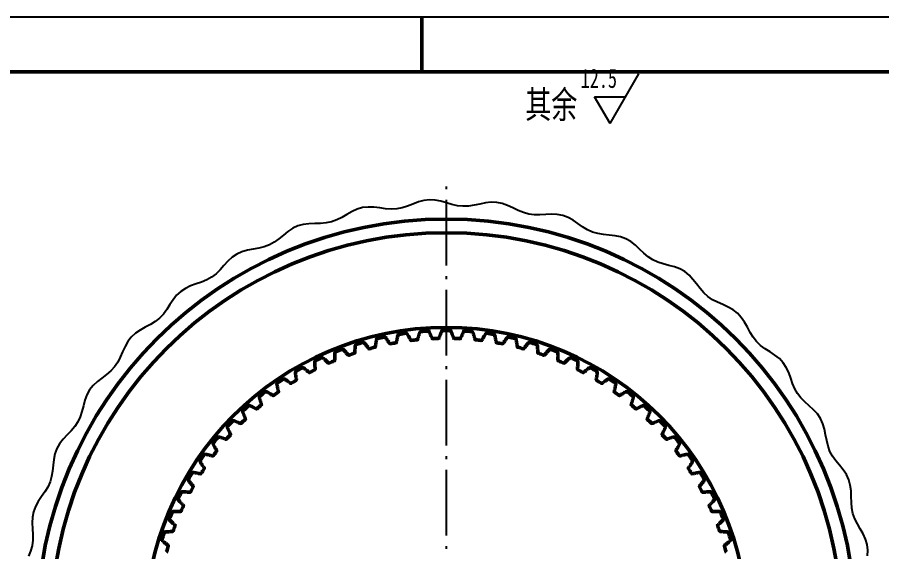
# Model space of a CAD drawing. Header units: millimetres. Extents: x 0 to 840, y 0 to 594.
# Drawn here: x 286.8 to 603.5, y 398 to 594 of the extents above; entities that cross this region are included whole.
import ezdxf
from ezdxf.enums import TextEntityAlignment as Align

# ---------------------------------------------------------------- set-up
doc = ezdxf.new("R2010")
doc.units = ezdxf.units.MM
doc.linetypes.add('GB_CENTER', pattern=[33, 24, -4, 1, -4])
for name, color, linetype, lineweight in [('中心线', 1, 'GB_CENTER', 25), ('图框', 7, 'Continuous', 50), ('图框细', 7, 'Continuous', 25), ('文字', 7, 'Continuous', 25), ('波浪线', 3, 'Continuous', 25), ('粗实线', 7, 'Continuous', 50), ('细实线', 3, 'Continuous', 25)]:
    doc.layers.add(name, color=color, linetype=linetype, lineweight=lineweight)
doc.styles.add('HZ', font='simfang.ttf', dxfattribs={"width": 0.7})

msp = doc.modelspace()

# ---------------------------------------------------------------- linework, layer by layer
at = {"layer": '中心线'}
msp.add_line((444, 206), (444, 534), dxfattribs=at)
at = {"layer": '图框'}
msp.add_line((435, 574), (435, 594), dxfattribs=at)
msp.add_lwpolyline([(50, 20), (820, 20), (820, 574), (50, 574)], close=True, dxfattribs=at)
at = {"layer": '图框细'}
msp.add_lwpolyline([(0, 0), (840, 0), (840, 594), (0, 594)], close=True, dxfattribs=at)
at = {"layer": '波浪线'}
msp.add_lwpolyline([(598.3381, 396.5201), (598.4096, 398.6181), (598.1794, 400.6682), (597.6075, 402.6503), (596.7386, 404.5612), (595.6897, 406.4175), (594.6185, 408.2522), (593.6806, 410.1068), (592.9881, 412.019), (592.5794, 414.0112), (592.4101, 416.0826), (592.3648, 418.2067), (592.2893, 420.3374), (592.0317, 422.4208), (591.4837, 424.4096), (590.6088, 426.2778), (589.4516, 428.0293), (588.1252, 429.6986), (586.7802, 431.3432), (585.5637, 433.0282), (584.5806, 434.8085), (583.8653, 436.7123), (583.374, 438.7317), (582.997, 440.8225), (582.5891, 442.9152), (582.0088, 444.9326), (581.1564, 446.8113), (580, 448.5196), (578.583, 450.0685), (577.0119, 451.5098), (575.4261, 452.9237), (573.961, 454.3977), (572.7115, 456.0023), (571.7072, 457.7707), (570.9061, 459.6884), (570.2067, 461.6945), (569.4763, 463.6976), (568.5876, 465.5994), (567.4518, 467.3216), (566.0424, 468.828), (564.4006, 470.1361), (562.6233, 471.3139), (560.8359, 472.4623), (559.1583, 473.689), (557.6731, 475.0784), (556.4046, 476.668), (555.3133, 478.4366), (554.3087, 480.3087), (553.274, 482.1729), (552.0987, 483.9122), (550.7075, 485.4355), (549.0798, 486.7029), (547.2536, 487.7381), (545.3139, 488.6233), (543.3688, 489.478), (541.52, 490.4271), (539.8357, 491.5671), (538.3341, 492.9386), (536.9796, 494.5148), (535.6945, 496.2067), (534.3809, 497.8861), (532.948, 499.4201), (531.3356, 500.707), (529.5297, 501.7042), (527.564, 502.441), (525.5098, 503.0119), (523.4549, 503.5518), (521.4804, 504.2), (519.6386, 505.0624), (517.9409, 506.1822), (516.3565, 507.5271), (514.8225, 508.997), (513.2624, 510.4503), (511.6071, 511.7413), (509.8133, 512.7601), (507.8736, 513.4625), (505.8169, 513.8827), (503.6986, 514.1252), (501.5846, 514.337), (499.533, 514.6683), (497.5789, 515.232), (495.727, 516.0725), (493.9517, 517.1529), (492.2067, 518.3648), (490.4384, 519.5561), (488.6016, 520.5723), (486.6704, 521.298), (484.6447, 521.6882), (482.5476, 521.7816), (480.4175, 521.6897), (478.2964, 521.5682), (476.2182, 521.5745), (474.2, 521.8256), (472.2394, 522.3659), (470.3169, 523.1554), (468.4038, 524.0794), (466.4709, 524.9794), (464.4977, 525.6957), (462.4769, 526.1104), (460.4151, 526.179), (458.3292, 525.9431), (456.2396, 525.5191), (454.1636, 525.0673), (452.11, 524.7484), (450.0774, 524.6807), (448.0564, 524.9077), (446.0341, 525.3867), (444, 526), (441.9502, 526.5866), (439.8892, 526.9854), (437.8284, 527.0788), (435.7812, 526.824), (433.7579, 526.2647), (431.7604, 525.5191), (429.7806, 524.7481), (427.8022, 524.1119), (425.8052, 523.727), (423.7736, 523.6351), (421.7012, 523.7918), (419.5962, 524.0794), (417.4799, 524.3381), (415.3819, 524.4096), (413.3318, 524.1794), (411.3497, 523.6075), (409.4388, 522.7386), (407.5825, 521.6897), (405.7478, 520.6185), (403.8932, 519.6806), (401.981, 518.9881), (399.9888, 518.5794), (397.9174, 518.4101), (395.7933, 518.3648), (393.6626, 518.2893), (391.5792, 518.0317), (389.5904, 517.4837), (387.7222, 516.6088), (385.9707, 515.4516), (384.3014, 514.1252), (382.6568, 512.7802), (380.9718, 511.5637), (379.1915, 510.5806), (377.2877, 509.8653), (375.2683, 509.374), (373.1775, 508.997), (371.0848, 508.5891), (369.0674, 508.0088), (367.1887, 507.1564), (365.4804, 506), (363.9315, 504.583), (362.4902, 503.0119), (361.0763, 501.4261), (359.6023, 499.961), (357.9977, 498.7115), (356.2293, 497.7072), (354.3116, 496.9061), (352.3055, 496.2067), (350.3024, 495.4763), (348.4006, 494.5876), (346.6784, 493.4518), (345.172, 492.0424), (343.8639, 490.4006), (342.6861, 488.6233), (341.5377, 486.8359), (340.311, 485.1583), (338.9216, 483.6731), (337.332, 482.4046), (335.5634, 481.3133), (333.6913, 480.3087), (331.8271, 479.274), (330.0878, 478.0987), (328.5645, 476.7075), (327.2971, 475.0798), (326.2619, 473.2536), (325.3767, 471.3139), (324.522, 469.3688), (323.5729, 467.52), (322.4329, 465.8357), (321.0614, 464.3341), (319.4852, 462.9796), (317.7933, 461.6945), (316.1139, 460.3809), (314.5799, 458.948), (313.293, 457.3356), (312.2958, 455.5297), (311.559, 453.564), (310.9881, 451.5098), (310.4482, 449.4549), (309.8, 447.4804), (308.9376, 445.6386), (307.8178, 443.9409), (306.4729, 442.3565), (305.003, 440.8225), (303.5497, 439.2624), (302.2587, 437.6071), (301.2399, 435.8133), (300.5375, 433.8736), (300.1173, 431.8169), (299.8748, 429.6986), (299.663, 427.5846), (299.3317, 425.533), (298.768, 423.5789), (297.9275, 421.727), (296.8471, 419.9517), (295.6352, 418.2067), (294.4439, 416.4384), (293.4277, 414.6016), (292.702, 412.6704), (292.3118, 410.6447), (292.2184, 408.5476), (292.3103, 406.4175), (292.4318, 404.2964), (292.4255, 402.2182), (292.1744, 400.2), (291.6341, 398.2394), (290.8446, 396.3169)], dxfattribs=at)
at = {"layer": '粗实线'}
msp.add_lwpolyline([(546.7244, 397.8691), (546.4725, 398.0793, 0.00487324), (545.9057, 400.0713), (546.0093, 400.3826), (546.2124, 400.536), (546.415, 400.6912), (546.6169, 400.848), (546.8183, 401.0065), (547.0191, 401.1666), (547.2193, 401.3284), (547.4189, 401.4918), (547.6179, 401.6569), (547.8164, 401.8235), (548.0142, 401.9917, 0.3000223), (548.1666, 402.5207, 0.00577452), (547.3877, 404.9178, 0.3000223), (546.9535, 405.2562), (546.6946, 405.276), (546.4361, 405.2941), (546.1781, 405.3107), (545.9205, 405.3255), (545.6635, 405.3388), (545.4069, 405.3503), (545.1508, 405.3602), (544.8953, 405.3684), (544.6402, 405.3748), (544.3857, 405.3795), (544.1189, 405.5705, 0.00487324), (543.4066, 407.5152), (543.4869, 407.8333), (543.6781, 408.0013), (543.8687, 408.1709), (544.0585, 408.3423), (544.2476, 408.5152), (544.436, 408.6897), (544.6237, 408.8659), (544.8107, 409.0436), (544.997, 409.2229), (545.1826, 409.4037), (545.3675, 409.586, 0.3000223), (545.4804, 410.1248, 0.00577452), (544.5266, 412.4579, 0.3000223), (544.0686, 412.7633), (543.8089, 412.7639), (543.5498, 412.7629), (543.2913, 412.7603), (543.0333, 412.7562), (542.776, 412.7504), (542.5193, 412.7429), (542.2632, 412.7339), (542.0077, 412.7231), (541.7529, 412.7107), (541.4987, 412.6966), (541.2186, 412.8674, 0.00487324), (540.3645, 414.7542), (540.4211, 415.0773), (540.5995, 415.259), (540.7769, 415.4423), (540.9536, 415.6271), (541.1294, 415.8136), (541.3044, 416.0015), (541.4786, 416.1911), (541.652, 416.3821), (541.8245, 416.5746), (541.9963, 416.7687), (542.1672, 416.9642, 0.3000223), (542.2399, 417.5098, 0.00577452), (541.1164, 419.7661, 0.3000223), (540.6372, 420.0369), (540.3781, 420.0183), (540.1198, 419.9982), (539.8622, 419.9765), (539.6052, 419.9533), (539.349, 419.9285), (539.0936, 419.9021), (538.8388, 419.8742), (538.5848, 419.8446), (538.3316, 419.8134), (538.0792, 419.7805), (537.7872, 419.9302, 0.00487324), (536.7962, 421.7487), (536.8287, 422.0752), (536.9932, 422.2695), (537.1566, 422.4654), (537.3192, 422.6628), (537.4807, 422.8617), (537.6414, 423.0621), (537.8011, 423.264), (537.9599, 423.4673), (538.1177, 423.672), (538.2747, 423.8782), (538.4307, 424.0858, 0.3000223), (538.4629, 424.6354, 0.00577452), (537.1759, 426.8025, 0.3000223), (536.6779, 427.0371), (536.421, 426.9995), (536.1648, 426.9603), (535.9095, 426.9197), (535.655, 426.8775), (535.4013, 426.8339), (535.1485, 426.7887), (534.8965, 426.742), (534.6454, 426.6938), (534.3952, 426.644), (534.1459, 426.5926), (533.8436, 426.7202, 0.00487324), (532.721, 428.4606), (532.7294, 428.7886), (532.879, 428.9946), (533.0275, 429.202), (533.175, 429.4108), (533.3215, 429.6211), (533.4669, 429.8328), (533.6112, 430.046), (533.7546, 430.2604), (533.8969, 430.4763), (534.0382, 430.6935), (534.1784, 430.9121, 0.3000223), (534.17, 431.4625, 0.00577452), (532.7264, 433.5286, 0.3000223), (532.2125, 433.7259), (531.959, 433.6693), (531.7065, 433.6114), (531.4548, 433.552), (531.2041, 433.4912), (530.9544, 433.4289), (530.7056, 433.3652), (530.4577, 433.3), (530.2109, 433.2334), (529.965, 433.1652), (529.7202, 433.0955), (529.4094, 433.2005, 0.00487324), (528.1613, 434.8533), (528.1454, 435.181), (528.2794, 435.3974), (528.4122, 435.6152), (528.5439, 435.8344), (528.6744, 436.0549), (528.8038, 436.2768), (528.932, 436.5), (529.0591, 436.7245), (529.1851, 436.9503), (529.3099, 437.1773), (529.4337, 437.4056, 0.3000223), (529.3846, 437.9539, 0.00577452), (527.7924, 439.9078, 0.3000223), (527.2653, 440.0666), (527.0167, 439.9915), (526.7691, 439.915), (526.5226, 439.8372), (526.277, 439.758), (526.0325, 439.6775), (525.7891, 439.5956), (525.5468, 439.5123), (525.3055, 439.4276), (525.0654, 439.3415), (524.8263, 439.2539), (524.5086, 439.3356, 0.00487324), (523.1418, 440.8917), (523.1018, 441.2173), (523.2195, 441.443), (523.3358, 441.6701), (523.451, 441.8984), (523.5648, 442.128), (523.6775, 442.3588), (523.7889, 442.5908), (523.899, 442.8241), (524.008, 443.0586), (524.1157, 443.2942), (524.2223, 443.531, 0.3000223), (524.1329, 444.0742, 0.00577452), (522.4007, 445.9052, 0.3000223), (521.8633, 446.0246), (521.6209, 445.9313), (521.3797, 445.8368), (521.1395, 445.741), (520.9005, 445.6439), (520.6627, 445.5455), (520.426, 445.4459), (520.1904, 445.3449), (519.9561, 445.2426), (519.7229, 445.139), (519.491, 445.034), (519.1681, 445.092, 0.00487324), (517.6902, 446.5429), (517.6262, 446.8647), (517.7269, 447.0985), (517.8262, 447.3335), (517.9241, 447.5697), (518.0207, 447.8071), (518.116, 448.0456), (518.21, 448.2852), (518.3026, 448.526), (518.3939, 448.7679), (518.484, 449.0108), (518.5728, 449.2549, 0.3000223), (518.4435, 449.7899, 0.00577452), (516.5808, 451.488, 0.3000223), (516.0361, 451.5674), (515.8013, 451.4565), (515.5676, 451.3444), (515.3352, 451.2311), (515.104, 451.1166), (514.8741, 451.001), (514.6454, 450.8841), (514.4179, 450.766), (514.1918, 450.6467), (513.967, 450.5261), (513.7434, 450.4043), (513.4171, 450.4383, 0.00487324), (511.8361, 451.7761), (511.7485, 452.0923), (511.8316, 452.3329), (511.9133, 452.5746), (511.9935, 452.8174), (512.0723, 453.0612), (512.1497, 453.3061), (512.2257, 453.552), (512.3003, 453.799), (512.3736, 454.0469), (512.4454, 454.2959), (512.516, 454.5458, 0.3000223), (512.3475, 455.0699, 0.00577452), (510.3645, 456.6257, 0.3000223), (509.8154, 456.6647), (509.5894, 456.5367), (509.3647, 456.4077), (509.1413, 456.2776), (508.9192, 456.1463), (508.6984, 456.014), (508.479, 455.8806), (508.2609, 455.746), (508.0442, 455.6103), (507.8288, 455.4734), (507.6149, 455.3355), (507.287, 455.3453, 0.00487324), (505.6114, 456.5626), (505.5008, 456.8715), (505.5659, 457.1176), (505.6295, 457.3646), (505.6916, 457.6127), (505.7522, 457.8617), (505.8113, 458.1116), (505.8689, 458.3625), (505.9251, 458.6143), (505.9798, 458.867), (506.0331, 459.1206), (506.0849, 459.375, 0.3000223), (505.8782, 459.8852, 0.00577452), (503.7857, 461.2904, 0.3000223), (503.2353, 461.2886), (503.0193, 461.1443), (502.8048, 460.9991), (502.5916, 460.8528), (502.3798, 460.7055), (502.1694, 460.5573), (501.9604, 460.408), (501.7528, 460.2577), (501.5467, 460.1063), (501.3421, 459.954), (501.139, 459.8006), (500.8112, 459.7861, 0.00487324), (499.0503, 460.8764), (498.9171, 461.1762), (498.9639, 461.4265), (499.0091, 461.6776), (499.0527, 461.9295), (499.0947, 462.1823), (499.1352, 462.4359), (499.1741, 462.6904), (499.2116, 462.9456), (499.2475, 463.2017), (499.2819, 463.4585), (499.3148, 463.7161, 0.3000223), (499.071, 464.2096, 0.00577452), (496.8805, 465.4564, 0.3000223), (496.3316, 465.414), (496.1269, 465.2542), (495.9237, 465.0935), (495.7219, 464.9318), (495.5215, 464.7693), (495.3226, 464.6059), (495.1253, 464.4416), (494.9294, 464.2764), (494.735, 464.1102), (494.5422, 463.9432), (494.3509, 463.7752), (494.0251, 463.7366, 0.00487324), (492.1885, 464.6939), (492.0336, 464.983), (492.0617, 465.236), (492.0882, 465.4898), (492.1131, 465.7443), (492.1364, 465.9995), (492.158, 466.2554), (492.1781, 466.512), (492.1965, 466.7693), (492.2134, 467.0273), (492.2288, 467.286), (492.2426, 467.5453, 0.3000223), (491.963, 468.0195, 0.00577452), (489.6863, 469.1011, 0.3000223), (489.1421, 469.0183), (488.9498, 468.8438), (488.759, 468.6685), (488.5697, 468.4924), (488.3819, 468.3155), (488.1956, 468.1379), (488.0109, 467.9594), (487.8277, 467.7802), (487.6462, 467.6001), (487.4662, 467.4193), (487.2879, 467.2376), (486.9658, 467.1751, 0.00487324), (485.0636, 467.9941), (484.8877, 468.271), (484.8971, 468.5254), (484.9048, 468.7804), (484.9108, 469.0361), (484.9151, 469.2923), (484.9178, 469.5491), (484.9188, 469.8065), (484.9183, 470.0645), (484.9161, 470.323), (484.9123, 470.5821), (484.9069, 470.8417, 0.3000223), (484.593, 471.294, 0.00577452), (482.2427, 472.2045, 0.3000223), (481.7061, 472.0817), (481.5272, 471.8935), (481.3499, 471.7046), (481.1741, 471.515), (480.9998, 471.3247), (480.8272, 471.1338), (480.6562, 470.9422), (480.4867, 470.7499), (480.319, 470.557), (480.1529, 470.3633), (479.9884, 470.169), (479.6719, 470.0829, 0.00487324), (477.7143, 470.7592), (477.5184, 471.0223), (477.509, 471.2767), (477.4979, 471.5316), (477.485, 471.787), (477.4704, 472.0428), (477.4541, 472.2991), (477.4361, 472.5559), (477.4165, 472.8131), (477.3952, 473.0708), (477.3723, 473.3289), (477.3478, 473.5874, 0.3000223), (477.0013, 474.0153, 0.00577452), (474.5902, 474.7497, 0.3000223), (474.0641, 474.5877), (473.8996, 474.3867), (473.7367, 474.1852), (473.5754, 473.9832), (473.4157, 473.7806), (473.2576, 473.5774), (473.1012, 473.3737), (472.9465, 473.1695), (472.7934, 472.9646), (472.642, 472.7593), (472.4924, 472.5533), (472.1831, 472.444, 0.00487324), (470.1809, 472.9739), (469.9661, 473.2219), (469.938, 473.4749), (469.908, 473.7282), (469.8763, 473.982), (469.8429, 474.236), (469.8077, 474.4905), (469.7708, 474.7452), (469.7322, 475.0003), (469.692, 475.2557), (469.6501, 475.5114), (469.6065, 475.7674, 0.3000223), (469.2294, 476.1685, 0.00577452), (466.7707, 476.7228, 0.3000223), (466.258, 476.5224), (466.1088, 476.3098), (465.9612, 476.0968), (465.8152, 475.8834), (465.6709, 475.6696), (465.5283, 475.4553), (465.3873, 475.2406), (465.2481, 475.0255), (465.1106, 474.8099), (464.9748, 474.5939), (464.8408, 474.3775), (464.5404, 474.2457, 0.00487324), (462.5046, 474.6262), (462.272, 474.8577), (462.2253, 475.1079), (462.1767, 475.3584), (462.1263, 475.609), (462.0742, 475.86), (462.0203, 476.1111), (461.9647, 476.3624), (461.9074, 476.6139), (461.8484, 476.8657), (461.7877, 477.1176), (461.7254, 477.3696, 0.3000223), (461.3197, 477.7418, 0.00577452), (458.8267, 478.1131, 0.3000223), (458.3302, 477.8753), (458.1971, 477.6523), (458.0657, 477.429), (457.9359, 477.2054), (457.8078, 476.9815), (457.6813, 476.7573), (457.5566, 476.5327), (457.4337, 476.3079), (457.3124, 476.0828), (457.193, 475.8573), (457.0753, 475.6316), (456.7855, 475.4779, 0.00487324), (454.7271, 475.7071), (454.4781, 475.9208), (454.413, 476.1668), (454.3461, 476.413), (454.2773, 476.6593), (454.2068, 476.9057), (454.1346, 477.1521), (454.0605, 477.3987), (453.9848, 477.6453), (453.9074, 477.892), (453.8283, 478.1387), (453.7475, 478.3855, 0.3000223), (453.3154, 478.7267, 0.00577452), (450.8018, 478.9128, 0.3000223), (450.3242, 478.639), (450.208, 478.4068), (450.0934, 478.1744), (449.9804, 477.9418), (449.8692, 477.7091), (449.7597, 477.4761), (449.6519, 477.243), (449.5459, 477.0097), (449.4416, 476.7762), (449.3391, 476.5426), (449.2385, 476.3088), (448.9607, 476.1341, 0.00487324), (446.8911, 476.2107), (446.627, 476.4053), (446.5439, 476.646), (446.4589, 476.8865), (446.3722, 477.1271), (446.2837, 477.3676), (446.1934, 477.608), (446.1014, 477.8484), (446.0077, 478.0887), (445.9122, 478.329), (445.8151, 478.5692), (445.7163, 478.8094, 0.3000223), (445.2602, 479.1177, 0.00577452), (442.7398, 479.1177, 0.3000223), (442.2837, 478.8094), (442.1849, 478.5692), (442.0878, 478.329), (441.9923, 478.0887), (441.8986, 477.8484), (441.8066, 477.608), (441.7163, 477.3676), (441.6278, 477.1271), (441.5411, 476.8865), (441.4561, 476.646), (441.373, 476.4053), (441.1089, 476.2107, 0.00487324), (439.0393, 476.1341), (438.7615, 476.3088), (438.6609, 476.5426), (438.5584, 476.7762), (438.4541, 477.0097), (438.3481, 477.243), (438.2403, 477.4761), (438.1308, 477.7091), (438.0196, 477.9418), (437.9066, 478.1744), (437.792, 478.4068), (437.6758, 478.639, 0.3000223), (437.1982, 478.9128, 0.00577452), (434.6846, 478.7267, 0.3000223), (434.2525, 478.3855), (434.1717, 478.1387), (434.0926, 477.892), (434.0152, 477.6453), (433.9395, 477.3987), (433.8654, 477.1521), (433.7932, 476.9057), (433.7227, 476.6593), (433.6539, 476.413), (433.587, 476.1668), (433.5219, 475.9208), (433.2729, 475.7071, 0.00487324), (431.2145, 475.4779), (430.9247, 475.6316), (430.807, 475.8573), (430.6876, 476.0828), (430.5663, 476.3079), (430.4434, 476.5327), (430.3187, 476.7573), (430.1922, 476.9815), (430.0641, 477.2054), (429.9343, 477.429), (429.8029, 477.6523), (429.6698, 477.8753, 0.3000223), (429.1733, 478.1131, 0.00577452), (426.6803, 477.7418, 0.3000223), (426.2746, 477.3696), (426.2123, 477.1176), (426.1516, 476.8657), (426.0926, 476.6139), (426.0353, 476.3624), (425.9797, 476.1111), (425.9258, 475.86), (425.8737, 475.609), (425.8233, 475.3584), (425.7747, 475.1079), (425.728, 474.8577), (425.4954, 474.6262, 0.00487324), (423.4596, 474.2457), (423.1592, 474.3775), (423.0252, 474.5939), (422.8894, 474.8099), (422.7519, 475.0255), (422.6127, 475.2406), (422.4717, 475.4553), (422.3291, 475.6696), (422.1848, 475.8834), (422.0388, 476.0968), (421.8912, 476.3098), (421.742, 476.5224, 0.3000223), (421.2293, 476.7228, 0.00577452), (418.7706, 476.1685, 0.3000223), (418.3935, 475.7674), (418.3499, 475.5114), (418.308, 475.2557), (418.2678, 475.0003), (418.2292, 474.7452), (418.1923, 474.4905), (418.1571, 474.236), (418.1237, 473.982), (418.092, 473.7282), (418.062, 473.4749), (418.0339, 473.2219), (417.8191, 472.9739, 0.00487324), (415.8169, 472.444), (415.5076, 472.5533), (415.358, 472.7593), (415.2066, 472.9646), (415.0535, 473.1695), (414.8988, 473.3737), (414.7424, 473.5774), (414.5843, 473.7806), (414.4246, 473.9832), (414.2633, 474.1852), (414.1004, 474.3867), (413.9359, 474.5877, 0.3000223), (413.4098, 474.7497, 0.00577452), (410.9987, 474.0153, 0.3000223), (410.6522, 473.5874), (410.6277, 473.3289), (410.6048, 473.0708), (410.5835, 472.8131), (410.5639, 472.5559), (410.5459, 472.2991), (410.5296, 472.0428), (410.515, 471.787), (410.5021, 471.5316), (410.491, 471.2767), (410.4816, 471.0223), (410.2857, 470.7592, 0.00487324), (408.3281, 470.0829), (408.0116, 470.169), (407.8471, 470.3633), (407.681, 470.557), (407.5133, 470.7499), (407.3438, 470.9422), (407.1728, 471.1338), (407.0002, 471.3247), (406.8259, 471.515), (406.6501, 471.7046), (406.4728, 471.8935), (406.2939, 472.0817, 0.3000223), (405.7573, 472.2045, 0.00577452), (403.407, 471.294, 0.3000223), (403.0931, 470.8417), (403.0877, 470.5821), (403.0839, 470.323), (403.0817, 470.0645), (403.0812, 469.8065), (403.0822, 469.5491), (403.0849, 469.2923), (403.0892, 469.0361), (403.0952, 468.7804), (403.1029, 468.5254), (403.1123, 468.271), (402.9364, 467.9941, 0.00487324), (401.0342, 467.1751), (400.7121, 467.2376), (400.5338, 467.4193), (400.3538, 467.6001), (400.1723, 467.7802), (399.9891, 467.9594), (399.8044, 468.1379), (399.6181, 468.3155), (399.4303, 468.4924), (399.241, 468.6685), (399.0502, 468.8438), (398.8579, 469.0183, 0.3000223), (398.3137, 469.1011, 0.00577452), (396.037, 468.0195, 0.3000223), (395.7574, 467.5453), (395.7712, 467.286), (395.7866, 467.0273), (395.8035, 466.7693), (395.8219, 466.512), (395.842, 466.2554), (395.8636, 465.9995), (395.8869, 465.7443), (395.9118, 465.4898), (395.9383, 465.236), (395.9664, 464.983), (395.8115, 464.6939, 0.00487324), (393.9749, 463.7366), (393.6491, 463.7752), (393.4578, 463.9432), (393.265, 464.1102), (393.0706, 464.2764), (392.8747, 464.4416), (392.6774, 464.6059), (392.4785, 464.7693), (392.2781, 464.9318), (392.0763, 465.0935), (391.8731, 465.2542), (391.6684, 465.414, 0.3000223), (391.1195, 465.4564, 0.00577452), (388.929, 464.2096, 0.3000223), (388.6852, 463.7161), (388.7181, 463.4585), (388.7525, 463.2017), (388.7884, 462.9456), (388.8259, 462.6904), (388.8648, 462.4359), (388.9053, 462.1823), (388.9473, 461.9295), (388.9909, 461.6776), (389.0361, 461.4265), (389.0829, 461.1762), (388.9497, 460.8764, 0.00487324), (387.1888, 459.7861), (386.861, 459.8006), (386.6579, 459.954), (386.4533, 460.1063), (386.2472, 460.2577), (386.0396, 460.408), (385.8306, 460.5573), (385.6202, 460.7055), (385.4084, 460.8528), (385.1952, 460.9991), (384.9807, 461.1443), (384.7647, 461.2886, 0.3000223), (384.2143, 461.2904, 0.00577452), (382.1218, 459.8852, 0.3000223), (381.9151, 459.375), (381.9669, 459.1206), (382.0202, 458.867), (382.0749, 458.6143), (382.1311, 458.3625), (382.1887, 458.1116), (382.2478, 457.8617), (382.3084, 457.6127), (382.3705, 457.3646), (382.4341, 457.1176), (382.4992, 456.8715), (382.3886, 456.5626, 0.00487324), (380.713, 455.3453), (380.3851, 455.3355), (380.1712, 455.4734), (379.9558, 455.6103), (379.7391, 455.746), (379.521, 455.8806), (379.3016, 456.014), (379.0808, 456.1463), (378.8587, 456.2776), (378.6353, 456.4077), (378.4106, 456.5367), (378.1846, 456.6647, 0.3000223), (377.6355, 456.6257, 0.00577452), (375.6525, 455.0699, 0.3000223), (375.484, 454.5458), (375.5546, 454.2959), (375.6264, 454.0469), (375.6997, 453.799), (375.7743, 453.552), (375.8503, 453.3061), (375.9277, 453.0612), (376.0065, 452.8174), (376.0867, 452.5746), (376.1684, 452.3329), (376.2515, 452.0923), (376.1639, 451.7761, 0.00487324), (374.5829, 450.4383), (374.2566, 450.4043), (374.033, 450.5261), (373.8082, 450.6467), (373.5821, 450.766), (373.3546, 450.8841), (373.1259, 451.001), (372.896, 451.1166), (372.6648, 451.2311), (372.4324, 451.3444), (372.1987, 451.4565), (371.9639, 451.5674, 0.3000223), (371.4192, 451.488, 0.00577452), (369.5565, 449.7899, 0.3000223), (369.4272, 449.2549), (369.516, 449.0108), (369.6061, 448.7679), (369.6974, 448.526), (369.79, 448.2852), (369.884, 448.0456), (369.9793, 447.8071), (370.0759, 447.5697), (370.1738, 447.3335), (370.2731, 447.0985), (370.3738, 446.8647), (370.3098, 446.5429, 0.00487324), (368.8319, 445.092), (368.509, 445.034), (368.2771, 445.139), (368.0439, 445.2426), (367.8096, 445.3449), (367.574, 445.4459), (367.3373, 445.5455), (367.0995, 445.6439), (366.8605, 445.741), (366.6203, 445.8368), (366.3791, 445.9313), (366.1367, 446.0246, 0.3000223), (365.5993, 445.9052, 0.00577452), (363.8671, 444.0742, 0.3000223), (363.7777, 443.531), (363.8843, 443.2942), (363.992, 443.0586), (364.101, 442.8241), (364.2111, 442.5908), (364.3225, 442.3588), (364.4352, 442.128), (364.549, 441.8984), (364.6642, 441.6701), (364.7805, 441.443), (364.8982, 441.2173), (364.8582, 440.8917, 0.00487324), (363.4914, 439.3356), (363.1737, 439.2539), (362.9346, 439.3415), (362.6945, 439.4276), (362.4532, 439.5123), (362.2109, 439.5956), (361.9675, 439.6775), (361.723, 439.758), (361.4774, 439.8372), (361.2309, 439.915), (360.9833, 439.9915), (360.7347, 440.0666, 0.3000223), (360.2076, 439.9078, 0.00577452), (358.6154, 437.9539, 0.3000223), (358.5663, 437.4056), (358.6901, 437.1773), (358.8149, 436.9503), (358.9409, 436.7245), (359.068, 436.5), (359.1962, 436.2768), (359.3256, 436.0549), (359.4561, 435.8344), (359.5878, 435.6152), (359.7206, 435.3974), (359.8546, 435.181), (359.8387, 434.8533, 0.00487324), (358.5906, 433.2005), (358.2798, 433.0955), (358.035, 433.1652), (357.7891, 433.2334), (357.5423, 433.3), (357.2944, 433.3652), (357.0456, 433.4289), (356.7959, 433.4912), (356.5452, 433.552), (356.2935, 433.6114), (356.041, 433.6693), (355.7875, 433.7259, 0.3000223), (355.2736, 433.5286, 0.00577452), (353.83, 431.4625, 0.3000223), (353.8216, 430.9121), (353.9618, 430.6935), (354.1031, 430.4763), (354.2454, 430.2604), (354.3888, 430.046), (354.5331, 429.8328), (354.6785, 429.6211), (354.825, 429.4108), (354.9725, 429.202), (355.121, 428.9946), (355.2706, 428.7886), (355.279, 428.4606, 0.00487324), (354.1564, 426.7202), (353.8541, 426.5926), (353.6048, 426.644), (353.3546, 426.6938), (353.1035, 426.742), (352.8515, 426.7887), (352.5987, 426.8339), (352.345, 426.8775), (352.0905, 426.9197), (351.8352, 426.9603), (351.579, 426.9995), (351.3221, 427.0371, 0.3000223), (350.8241, 426.8025, 0.00577452), (349.5371, 424.6354, 0.3000223), (349.5693, 424.0858), (349.7253, 423.8782), (349.8823, 423.672), (350.0401, 423.4673), (350.1989, 423.264), (350.3586, 423.0621), (350.5193, 422.8617), (350.6808, 422.6628), (350.8434, 422.4654), (351.0068, 422.2695), (351.1713, 422.0752), (351.2038, 421.7487, 0.00487324), (350.2128, 419.9302), (349.9208, 419.7805), (349.6684, 419.8134), (349.4152, 419.8446), (349.1612, 419.8742), (348.9064, 419.9021), (348.651, 419.9285), (348.3948, 419.9533), (348.1378, 419.9765), (347.8802, 419.9982), (347.6219, 420.0183), (347.3628, 420.0369, 0.3000223), (346.8836, 419.7661, 0.00577452), (345.7601, 417.5098, 0.3000223), (345.8328, 416.9642), (346.0037, 416.7687), (346.1755, 416.5746), (346.348, 416.3821), (346.5214, 416.1911), (346.6956, 416.0015), (346.8706, 415.8136), (347.0464, 415.6271), (347.2231, 415.4423), (347.4005, 415.259), (347.5789, 415.0773), (347.6355, 414.7542, 0.00487324), (346.7814, 412.8674), (346.5013, 412.6966), (346.2471, 412.7107), (345.9923, 412.7231), (345.7368, 412.7339), (345.4807, 412.7429), (345.224, 412.7504), (344.9667, 412.7562), (344.7087, 412.7603), (344.4502, 412.7629), (344.1911, 412.7639), (343.9314, 412.7633, 0.3000223), (343.4734, 412.4579, 0.00577452), (342.5196, 410.1248, 0.3000223), (342.6325, 409.586), (342.8174, 409.4037), (343.003, 409.2229), (343.1893, 409.0436), (343.3763, 408.8659), (343.564, 408.6897), (343.7524, 408.5152), (343.9415, 408.3423), (344.1313, 408.1709), (344.3219, 408.0013), (344.5131, 407.8333), (344.5934, 407.5152, 0.00487324), (343.8811, 405.5705), (343.6143, 405.3795), (343.3598, 405.3748), (343.1047, 405.3684), (342.8492, 405.3602), (342.5931, 405.3503), (342.3365, 405.3388), (342.0795, 405.3255), (341.8219, 405.3107), (341.5639, 405.2941), (341.3054, 405.276), (341.0465, 405.2562, 0.3000223), (340.6123, 404.9178, 0.00577452), (339.8334, 402.5207, 0.3000223), (339.9858, 401.9917), (340.1836, 401.8235), (340.3821, 401.6569), (340.5811, 401.4918), (340.7807, 401.3284), (340.9809, 401.1666), (341.1817, 401.0065), (341.3831, 400.848), (341.585, 400.6912), (341.7876, 400.536), (341.9907, 400.3826), (342.0943, 400.0713, 0.00487324), (341.5275, 398.0793), (341.2756, 397.8691)], format="xyb", dxfattribs=at)
for radius in [150, 145, 110.25]:
    msp.add_circle((444, 370), radius, dxfattribs=at)
at = {"layer": '细实线'}
for p, q in [((504, 555), (514.5078, 573.2)), ((504, 555), (498.342, 564.8)), ((498.342, 564.8), (509.658, 564.8))]:
    msp.add_line(p, q, dxfattribs=at)

# ---------------------------------------------------------------- texts
at = {"layer": '文字', "style": 'HZ', "width": 0.7}
msp.add_text('12.5', height=7, dxfattribs=at).set_placement((506.5461, 566), align=Align.BOTTOM_RIGHT)
msp.add_text('其余', height=10, dxfattribs=at).set_placement((492, 562), align=Align.MIDDLE_RIGHT)

doc.saveas('drawing.dxf')
